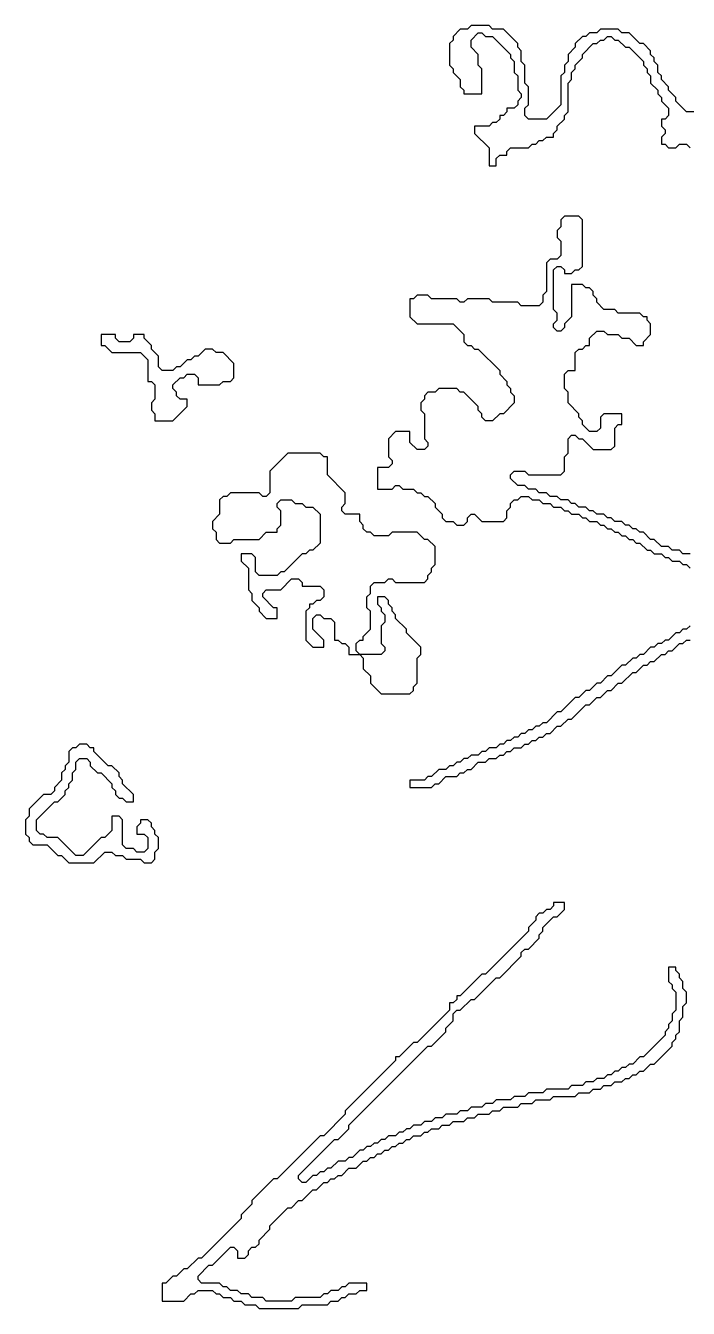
# Model space of a CAD drawing. Header units: metres. Extents: x 0 to 100, y 0 to 128.
# Drawn here: x 74.03 to 78.64, y 13.6 to 22.53 of the extents above; entities that cross this region are included whole.
import ezdxf

# ---------------------------------------------------------------- set-up
doc = ezdxf.new("R2010")
doc.units = ezdxf.units.M

msp = doc.modelspace()

# ---------------------------------------------------------------- linework, layer by layer
for points in [[(78.675, 21.925), (78.625, 21.925), (78.55, 22), (78.55, 22.025), (78.5, 22.075), (78.5, 22.1), (78.45, 22.15), (78.45, 22.175), (78.425, 22.2), (78.425, 22.25), (78.4, 22.275), (78.4, 22.3), (78.375, 22.325), (78.375, 22.35), (78.325, 22.4), (78.3, 22.4), (78.225, 22.475), (78.175, 22.475), (78.15, 22.5), (78.025, 22.5), (78, 22.475), (77.95, 22.475), (77.925, 22.45), (77.9, 22.45), (77.85, 22.4), (77.85, 22.375), (77.8, 22.325), (77.8, 22.275), (77.775, 22.25), (77.775, 22.2), (77.75, 22.175), (77.75, 21.975), (77.65, 21.875), (77.525, 21.875), (77.5, 21.9), (77.5, 21.95), (77.525, 21.975), (77.525, 22.1), (77.5, 22.125), (77.5, 22.25), (77.475, 22.275), (77.475, 22.35), (77.45, 22.375), (77.45, 22.4), (77.35, 22.5), (77.275, 22.5), (77.25, 22.525), (77.125, 22.525), (77.1, 22.5), (77.05, 22.5), (77, 22.45), (77, 22.425), (76.975, 22.4), (76.975, 22.25), (77, 22.225), (77, 22.2), (77.05, 22.15), (77.05, 22.1), (77.075, 22.075), (77.075, 22.05), (77.2, 22.05), (77.2, 22.225), (77.175, 22.25), (77.175, 22.325), (77.125, 22.375), (77.125, 22.425), (77.175, 22.475), (77.2, 22.475), (77.225, 22.45), (77.275, 22.45), (77.4, 22.325), (77.4, 22.3), (77.425, 22.275), (77.425, 22.2), (77.45, 22.175), (77.45, 22.075), (77.475, 22.05), (77.475, 22.025), (77.45, 22), (77.45, 21.975), (77.425, 21.95), (77.375, 21.95), (77.375, 21.925), (77.35, 21.9), (77.325, 21.9), (77.325, 21.875), (77.3, 21.85), (77.275, 21.85), (77.25, 21.825), (77.15, 21.825), (77.15, 21.775), (77.25, 21.675), (77.25, 21.55), (77.3, 21.55), (77.3, 21.6), (77.325, 21.625), (77.375, 21.625), (77.375, 21.65), (77.4, 21.675), (77.525, 21.675), (77.55, 21.7), (77.575, 21.7), (77.6, 21.725), (77.625, 21.725), (77.65, 21.75), (77.7, 21.75), (77.7, 21.775), (77.725, 21.8), (77.725, 21.825), (77.775, 21.875), (77.775, 21.9), (77.8, 21.925), (77.8, 22.125), (77.825, 22.15), (77.825, 22.2), (77.85, 22.225), (77.85, 22.25), (77.9, 22.3), (77.9, 22.325), (77.975, 22.4), (78, 22.4), (78.025, 22.425), (78.05, 22.425), (78.075, 22.45), (78.1, 22.45), (78.125, 22.425), (78.15, 22.425), (78.2, 22.375), (78.225, 22.375), (78.325, 22.275), (78.325, 22.25), (78.35, 22.225), (78.35, 22.2), (78.375, 22.175), (78.375, 22.125), (78.425, 22.075), (78.425, 22.05), (78.45, 22.025), (78.45, 22), (78.5, 21.95), (78.5, 21.9), (78.475, 21.875), (78.45, 21.875), (78.45, 21.825), (78.475, 21.8), (78.475, 21.775), (78.45, 21.75), (78.45, 21.7), (78.475, 21.7), (78.5, 21.675), (78.55, 21.675), (78.575, 21.7), (78.625, 21.7), (78.65, 21.675)], [(78.65, 18.85), (78.6, 18.85), (78.575, 18.875), (78.525, 18.875), (78.5, 18.9), (78.45, 18.9), (78.4, 18.95), (78.375, 18.95), (78.325, 19), (78.3, 19), (78.275, 19.025), (78.25, 19.025), (78.225, 19.05), (78.2, 19.05), (78.175, 19.075), (78.125, 19.075), (78.1, 19.1), (78.075, 19.1), (78.05, 19.125), (78, 19.125), (77.975, 19.15), (77.95, 19.15), (77.925, 19.175), (77.875, 19.175), (77.85, 19.2), (77.825, 19.2), (77.8, 19.225), (77.75, 19.225), (77.725, 19.25), (77.675, 19.25), (77.65, 19.275), (77.6, 19.275), (77.575, 19.3), (77.525, 19.3), (77.5, 19.325), (77.45, 19.325), (77.4, 19.375), (77.4, 19.4), (77.425, 19.425), (77.5, 19.425), (77.525, 19.4), (77.75, 19.4), (77.775, 19.425), (77.775, 19.525), (77.8, 19.55), (77.8, 19.65), (77.825, 19.675), (77.85, 19.675), (77.875, 19.65), (77.9, 19.65), (77.975, 19.575), (78.1, 19.575), (78.125, 19.6), (78.125, 19.725), (78.15, 19.75), (78.175, 19.75), (78.175, 19.825), (78.05, 19.825), (78.025, 19.8), (78.025, 19.725), (78, 19.7), (77.95, 19.7), (77.9, 19.75), (77.9, 19.775), (77.875, 19.8), (77.875, 19.825), (77.8, 19.9), (77.8, 19.975), (77.775, 20), (77.775, 20.1), (77.8, 20.125), (77.85, 20.125), (77.85, 20.25), (77.875, 20.275), (77.9, 20.275), (77.925, 20.3), (77.95, 20.3), (77.95, 20.35), (78, 20.4), (78.05, 20.4), (78.075, 20.375), (78.15, 20.375), (78.175, 20.35), (78.225, 20.35), (78.275, 20.3), (78.325, 20.3), (78.325, 20.325), (78.375, 20.375), (78.375, 20.45), (78.35, 20.475), (78.35, 20.5), (78.325, 20.5), (78.3, 20.525), (78.15, 20.525), (78.125, 20.55), (78.05, 20.55), (78, 20.6), (78, 20.625), (77.975, 20.65), (77.975, 20.675), (77.95, 20.7), (77.925, 20.7), (77.9, 20.725), (77.825, 20.725), (77.825, 20.5), (77.775, 20.45), (77.775, 20.425), (77.75, 20.4), (77.725, 20.4), (77.7, 20.425), (77.7, 20.45), (77.725, 20.475), (77.725, 20.525), (77.7, 20.55), (77.7, 20.825), (77.725, 20.85), (77.75, 20.85), (77.775, 20.825), (77.775, 20.8), (77.825, 20.8), (77.85, 20.825), (77.875, 20.825), (77.9, 20.85), (77.9, 21.175), (77.875, 21.2), (77.775, 21.2), (77.75, 21.175), (77.75, 21.125), (77.725, 21.1), (77.725, 21.05), (77.75, 21.025), (77.75, 20.925), (77.725, 20.9), (77.675, 20.9), (77.65, 20.875), (77.65, 20.675), (77.625, 20.65), (77.625, 20.6), (77.6, 20.575), (77.475, 20.575), (77.45, 20.6), (77.275, 20.6), (77.25, 20.625), (77.1, 20.625), (77.075, 20.6), (77.05, 20.6), (77.025, 20.625), (76.85, 20.625), (76.825, 20.65), (76.75, 20.65), (76.725, 20.625), (76.7, 20.625), (76.7, 20.5), (76.75, 20.45), (77, 20.45), (77.075, 20.375), (77.075, 20.325), (77.1, 20.3), (77.125, 20.3), (77.15, 20.275), (77.175, 20.275), (77.325, 20.125), (77.325, 20.1), (77.375, 20.05), (77.375, 20.025), (77.4, 20), (77.4, 19.975), (77.425, 19.95), (77.425, 19.9), (77.35, 19.825), (77.325, 19.825), (77.275, 19.775), (77.225, 19.775), (77.2, 19.8), (77.2, 19.825), (77.175, 19.85), (77.175, 19.875), (77.075, 19.975), (77.05, 19.975), (77.025, 20), (76.9, 20), (76.875, 19.975), (76.825, 19.975), (76.8, 19.95), (76.8, 19.925), (76.775, 19.9), (76.775, 19.85), (76.8, 19.825), (76.8, 19.65), (76.825, 19.625), (76.825, 19.6), (76.8, 19.575), (76.75, 19.575), (76.7, 19.625), (76.7, 19.7), (76.6, 19.7), (76.55, 19.65), (76.55, 19.525), (76.575, 19.5), (76.575, 19.475), (76.55, 19.45), (76.475, 19.45), (76.475, 19.3), (76.575, 19.3), (76.6, 19.325), (76.625, 19.325), (76.65, 19.3), (76.725, 19.3), (76.75, 19.275), (76.775, 19.275), (76.8, 19.25), (76.825, 19.25), (76.875, 19.2), (76.875, 19.175), (76.925, 19.125), (76.925, 19.1), (76.95, 19.075), (77, 19.075), (77.025, 19.05), (77.075, 19.05), (77.1, 19.075), (77.1, 19.1), (77.125, 19.125), (77.15, 19.125), (77.2, 19.075), (77.35, 19.075), (77.375, 19.1), (77.375, 19.15), (77.4, 19.175), (77.4, 19.2), (77.425, 19.225), (77.45, 19.225), (77.475, 19.25), (77.525, 19.25), (77.55, 19.225), (77.6, 19.225), (77.625, 19.2), (77.675, 19.2), (77.7, 19.175), (77.75, 19.175), (77.775, 19.15), (77.8, 19.15), (77.825, 19.125), (77.875, 19.125), (77.9, 19.1), (77.925, 19.1), (77.95, 19.075), (78, 19.075), (78.025, 19.05), (78.05, 19.05), (78.075, 19.025), (78.1, 19.025), (78.125, 19), (78.15, 19), (78.175, 18.975), (78.2, 18.975), (78.225, 18.95), (78.25, 18.95), (78.275, 18.925), (78.3, 18.925), (78.35, 18.875), (78.375, 18.875), (78.4, 18.85), (78.45, 18.85), (78.475, 18.825), (78.5, 18.825), (78.525, 18.8), (78.575, 18.8), (78.6, 18.775), (78.625, 18.775), (78.65, 18.75)], [(78.65, 18.35), (78.625, 18.325), (78.6, 18.325), (78.575, 18.3), (78.55, 18.3), (78.5, 18.25), (78.475, 18.25), (78.45, 18.225), (78.425, 18.225), (78.4, 18.2), (78.375, 18.2), (78.325, 18.15), (78.3, 18.15), (78.275, 18.125), (78.25, 18.125), (78.2, 18.075), (78.175, 18.075), (78.1, 18), (78.075, 18), (78.025, 17.95), (78, 17.95), (77.95, 17.9), (77.925, 17.9), (77.875, 17.85), (77.85, 17.85), (77.75, 17.75), (77.725, 17.75), (77.65, 17.675), (77.625, 17.675), (77.6, 17.65), (77.575, 17.65), (77.55, 17.625), (77.525, 17.625), (77.5, 17.6), (77.475, 17.6), (77.45, 17.575), (77.425, 17.575), (77.4, 17.55), (77.375, 17.55), (77.35, 17.525), (77.325, 17.525), (77.3, 17.5), (77.25, 17.5), (77.225, 17.475), (77.2, 17.475), (77.175, 17.45), (77.125, 17.45), (77.1, 17.425), (77.075, 17.425), (77.05, 17.4), (77.025, 17.4), (77, 17.375), (76.975, 17.375), (76.95, 17.35), (76.9, 17.35), (76.85, 17.3), (76.825, 17.3), (76.8, 17.275), (76.7, 17.275), (76.7, 17.225), (76.85, 17.225), (76.875, 17.25), (76.9, 17.25), (76.95, 17.3), (77.025, 17.3), (77.05, 17.325), (77.075, 17.325), (77.1, 17.35), (77.125, 17.35), (77.175, 17.4), (77.225, 17.4), (77.25, 17.425), (77.3, 17.425), (77.325, 17.45), (77.35, 17.45), (77.375, 17.475), (77.4, 17.475), (77.425, 17.5), (77.475, 17.5), (77.5, 17.525), (77.525, 17.525), (77.55, 17.55), (77.575, 17.55), (77.6, 17.575), (77.625, 17.575), (77.65, 17.6), (77.675, 17.6), (77.725, 17.65), (77.75, 17.65), (77.8, 17.7), (77.825, 17.7), (77.925, 17.8), (77.95, 17.8), (78, 17.85), (78.025, 17.85), (78.075, 17.9), (78.1, 17.9), (78.15, 17.95), (78.175, 17.95), (78.25, 18.025), (78.275, 18.025), (78.325, 18.075), (78.35, 18.075), (78.375, 18.1), (78.4, 18.1), (78.45, 18.15), (78.475, 18.15), (78.5, 18.175), (78.525, 18.175), (78.575, 18.225), (78.6, 18.225), (78.625, 18.25), (78.65, 18.25)]]:
    msp.add_lwpolyline(points)
for points in [[(74.55, 20.375), (74.55, 20.3), (74.575, 20.3), (74.625, 20.25), (74.825, 20.25), (74.875, 20.2), (74.875, 20.05), (74.9, 20.05), (74.925, 20.025), (74.925, 19.925), (74.9, 19.9), (74.9, 19.85), (74.925, 19.825), (74.925, 19.775), (75.05, 19.775), (75.15, 19.875), (75.15, 19.925), (75.1, 19.925), (75.075, 19.95), (75.075, 19.975), (75.05, 20), (75.05, 20.025), (75.1, 20.075), (75.125, 20.075), (75.15, 20.1), (75.2, 20.1), (75.225, 20.075), (75.225, 20.025), (75.375, 20.025), (75.4, 20.05), (75.45, 20.05), (75.475, 20.075), (75.475, 20.175), (75.4, 20.25), (75.35, 20.25), (75.325, 20.275), (75.275, 20.275), (75.225, 20.225), (75.2, 20.225), (75.175, 20.2), (75.15, 20.2), (75.1, 20.15), (75.075, 20.15), (75.05, 20.125), (74.975, 20.125), (74.95, 20.15), (74.95, 20.225), (74.9, 20.275), (74.9, 20.3), (74.85, 20.35), (74.85, 20.375), (74.775, 20.375), (74.775, 20.35), (74.75, 20.325), (74.675, 20.325), (74.65, 20.35), (74.65, 20.375)], [(75.85, 19.55), (75.725, 19.425), (75.725, 19.275), (75.7, 19.25), (75.675, 19.25), (75.65, 19.275), (75.45, 19.275), (75.425, 19.25), (75.4, 19.25), (75.375, 19.225), (75.375, 19.125), (75.325, 19.075), (75.325, 19.025), (75.35, 19), (75.35, 18.95), (75.375, 18.925), (75.45, 18.925), (75.475, 18.95), (75.65, 18.95), (75.7, 19), (75.775, 19), (75.775, 19.025), (75.8, 19.05), (75.8, 19.15), (75.775, 19.175), (75.775, 19.2), (75.8, 19.225), (75.875, 19.225), (75.9, 19.2), (75.95, 19.2), (75.975, 19.175), (76.025, 19.175), (76.075, 19.125), (76.075, 18.925), (76.025, 18.875), (76, 18.875), (75.975, 18.85), (75.95, 18.85), (75.825, 18.725), (75.8, 18.725), (75.775, 18.7), (75.65, 18.7), (75.625, 18.725), (75.625, 18.825), (75.6, 18.85), (75.525, 18.85), (75.525, 18.8), (75.575, 18.75), (75.575, 18.6), (75.6, 18.575), (75.6, 18.525), (75.65, 18.475), (75.65, 18.45), (75.7, 18.4), (75.775, 18.4), (75.775, 18.475), (75.75, 18.475), (75.675, 18.55), (75.675, 18.575), (75.7, 18.6), (75.8, 18.6), (75.875, 18.675), (75.925, 18.675), (75.95, 18.65), (75.95, 18.625), (76.075, 18.625), (76.1, 18.6), (76.1, 18.55), (76.075, 18.525), (76.05, 18.525), (76.025, 18.5), (76, 18.5), (76, 18.475), (75.975, 18.45), (75.975, 18.25), (76.025, 18.2), (76.1, 18.2), (76.1, 18.25), (76.025, 18.325), (76.025, 18.4), (76.05, 18.425), (76.075, 18.425), (76.1, 18.4), (76.15, 18.4), (76.175, 18.375), (76.175, 18.25), (76.2, 18.25), (76.225, 18.225), (76.25, 18.225), (76.275, 18.2), (76.275, 18.15), (76.35, 18.15), (76.375, 18.125), (76.375, 18.05), (76.425, 18), (76.425, 17.95), (76.5, 17.875), (76.7, 17.875), (76.725, 17.9), (76.725, 17.925), (76.75, 17.95), (76.75, 18.125), (76.775, 18.15), (76.775, 18.2), (76.675, 18.3), (76.675, 18.325), (76.6, 18.4), (76.6, 18.425), (76.575, 18.45), (76.575, 18.475), (76.55, 18.5), (76.55, 18.525), (76.525, 18.55), (76.475, 18.55), (76.475, 18.5), (76.5, 18.475), (76.5, 18.45), (76.525, 18.425), (76.525, 18.375), (76.5, 18.35), (76.5, 18.225), (76.525, 18.2), (76.525, 18.175), (76.5, 18.15), (76.35, 18.15), (76.325, 18.175), (76.325, 18.225), (76.35, 18.25), (76.375, 18.25), (76.375, 18.275), (76.425, 18.325), (76.425, 18.45), (76.4, 18.475), (76.4, 18.55), (76.425, 18.575), (76.425, 18.625), (76.45, 18.65), (76.525, 18.65), (76.55, 18.675), (76.575, 18.675), (76.6, 18.65), (76.8, 18.65), (76.825, 18.675), (76.825, 18.7), (76.85, 18.725), (76.85, 18.75), (76.875, 18.775), (76.875, 18.9), (76.825, 18.95), (76.8, 18.95), (76.75, 19), (76.575, 19), (76.55, 18.975), (76.45, 18.975), (76.425, 19), (76.4, 19), (76.375, 19.025), (76.375, 19.05), (76.35, 19.075), (76.35, 19.125), (76.25, 19.125), (76.225, 19.15), (76.225, 19.175), (76.25, 19.2), (76.25, 19.275), (76.125, 19.4), (76.125, 19.525), (76.1, 19.525), (76.075, 19.55)], [(74.4, 17.525), (74.375, 17.5), (74.35, 17.5), (74.325, 17.475), (74.325, 17.4), (74.3, 17.375), (74.3, 17.35), (74.275, 17.325), (74.275, 17.275), (74.225, 17.225), (74.225, 17.2), (74.2, 17.175), (74.15, 17.175), (74.05, 17.075), (74.05, 17.025), (74.025, 17), (74.025, 16.9), (74.05, 16.875), (74.05, 16.85), (74.075, 16.825), (74.175, 16.825), (74.25, 16.75), (74.275, 16.75), (74.325, 16.7), (74.5, 16.7), (74.575, 16.775), (74.625, 16.775), (74.65, 16.75), (74.7, 16.75), (74.725, 16.725), (74.825, 16.725), (74.85, 16.7), (74.9, 16.7), (74.925, 16.725), (74.925, 16.775), (74.95, 16.8), (74.95, 16.875), (74.925, 16.9), (74.925, 16.925), (74.9, 16.95), (74.9, 16.975), (74.875, 17), (74.825, 17), (74.825, 16.975), (74.8, 16.95), (74.8, 16.9), (74.85, 16.9), (74.875, 16.875), (74.875, 16.8), (74.85, 16.775), (74.8, 16.775), (74.775, 16.8), (74.725, 16.8), (74.7, 16.825), (74.7, 17), (74.675, 17.025), (74.625, 17.025), (74.625, 16.925), (74.575, 16.875), (74.55, 16.875), (74.425, 16.75), (74.375, 16.75), (74.25, 16.875), (74.175, 16.875), (74.15, 16.9), (74.125, 16.9), (74.1, 16.925), (74.1, 17), (74.225, 17.125), (74.25, 17.125), (74.3, 17.175), (74.3, 17.2), (74.325, 17.225), (74.325, 17.25), (74.35, 17.275), (74.35, 17.325), (74.375, 17.35), (74.375, 17.4), (74.4, 17.425), (74.45, 17.425), (74.475, 17.4), (74.475, 17.375), (74.525, 17.325), (74.55, 17.325), (74.625, 17.25), (74.625, 17.225), (74.65, 17.2), (74.65, 17.175), (74.675, 17.15), (74.7, 17.15), (74.725, 17.125), (74.775, 17.125), (74.775, 17.175), (74.7, 17.25), (74.7, 17.275), (74.675, 17.3), (74.675, 17.325), (74.625, 17.375), (74.6, 17.375), (74.5, 17.475), (74.5, 17.5), (74.475, 17.5), (74.45, 17.525)], [(77.7, 16.425), (77.7, 16.4), (77.675, 16.375), (77.65, 16.375), (77.625, 16.35), (77.6, 16.35), (77.575, 16.325), (77.575, 16.3), (77.525, 16.25), (77.525, 16.225), (77.225, 15.925), (77.2, 15.925), (77.05, 15.775), (77.025, 15.775), (77.025, 15.75), (77, 15.725), (76.975, 15.725), (76.975, 15.675), (76.75, 15.45), (76.725, 15.45), (76.625, 15.35), (76.6, 15.35), (76.6, 15.325), (76.25, 14.975), (76.25, 14.95), (76.1, 14.8), (76.075, 14.8), (75.775, 14.5), (75.75, 14.5), (75.6, 14.35), (75.6, 14.325), (75.525, 14.25), (75.525, 14.225), (75.25, 13.95), (75.225, 13.95), (75.15, 13.875), (75.125, 13.875), (75.075, 13.825), (75.05, 13.825), (75, 13.775), (74.975, 13.775), (74.975, 13.65), (75.125, 13.65), (75.175, 13.7), (75.2, 13.7), (75.225, 13.725), (75.325, 13.725), (75.35, 13.7), (75.375, 13.7), (75.4, 13.675), (75.45, 13.675), (75.475, 13.65), (75.525, 13.65), (75.55, 13.625), (75.625, 13.625), (75.65, 13.6), (75.925, 13.6), (75.95, 13.625), (76.125, 13.625), (76.15, 13.65), (76.2, 13.65), (76.225, 13.675), (76.25, 13.675), (76.275, 13.7), (76.325, 13.7), (76.35, 13.725), (76.4, 13.725), (76.4, 13.775), (76.275, 13.775), (76.25, 13.75), (76.225, 13.75), (76.2, 13.725), (76.15, 13.725), (76.125, 13.7), (76.1, 13.7), (76.075, 13.675), (75.9, 13.675), (75.875, 13.65), (75.7, 13.65), (75.675, 13.675), (75.6, 13.675), (75.575, 13.7), (75.525, 13.7), (75.5, 13.725), (75.45, 13.725), (75.425, 13.75), (75.4, 13.75), (75.375, 13.775), (75.25, 13.775), (75.225, 13.8), (75.225, 13.825), (75.3, 13.9), (75.325, 13.9), (75.45, 14.025), (75.475, 14.025), (75.5, 14), (75.5, 13.95), (75.55, 13.95), (75.575, 13.975), (75.575, 14), (75.6, 14.025), (75.625, 14.025), (75.65, 14.05), (75.65, 14.075), (75.725, 14.15), (75.725, 14.175), (75.85, 14.3), (75.875, 14.3), (75.925, 14.35), (75.95, 14.35), (76.025, 14.425), (76.05, 14.425), (76.1, 14.475), (76.125, 14.475), (76.15, 14.5), (76.175, 14.5), (76.2, 14.525), (76.225, 14.525), (76.275, 14.575), (76.325, 14.575), (76.375, 14.625), (76.4, 14.625), (76.425, 14.65), (76.45, 14.65), (76.475, 14.675), (76.5, 14.675), (76.525, 14.7), (76.55, 14.7), (76.575, 14.725), (76.6, 14.725), (76.625, 14.75), (76.65, 14.75), (76.675, 14.775), (76.7, 14.775), (76.725, 14.8), (76.775, 14.8), (76.8, 14.825), (76.825, 14.825), (76.85, 14.85), (76.9, 14.85), (76.925, 14.875), (76.975, 14.875), (77, 14.9), (77.075, 14.9), (77.1, 14.925), (77.15, 14.925), (77.175, 14.95), (77.25, 14.95), (77.275, 14.975), (77.325, 14.975), (77.35, 15), (77.45, 15), (77.475, 15.025), (77.55, 15.025), (77.575, 15.05), (77.675, 15.05), (77.7, 15.075), (77.85, 15.075), (77.875, 15.1), (77.95, 15.1), (77.975, 15.125), (78.025, 15.125), (78.05, 15.15), (78.1, 15.15), (78.125, 15.175), (78.175, 15.175), (78.2, 15.2), (78.225, 15.2), (78.25, 15.225), (78.275, 15.225), (78.3, 15.25), (78.325, 15.25), (78.375, 15.3), (78.4, 15.3), (78.525, 15.425), (78.525, 15.45), (78.55, 15.475), (78.55, 15.5), (78.575, 15.525), (78.575, 15.6), (78.6, 15.625), (78.6, 15.7), (78.625, 15.725), (78.625, 15.8), (78.6, 15.825), (78.6, 15.875), (78.575, 15.9), (78.575, 15.925), (78.55, 15.95), (78.55, 15.975), (78.5, 15.975), (78.5, 15.875), (78.525, 15.85), (78.525, 15.825), (78.55, 15.8), (78.55, 15.675), (78.525, 15.65), (78.525, 15.6), (78.5, 15.575), (78.5, 15.55), (78.475, 15.525), (78.475, 15.5), (78.325, 15.35), (78.3, 15.35), (78.25, 15.3), (78.225, 15.3), (78.2, 15.275), (78.175, 15.275), (78.15, 15.25), (78.125, 15.25), (78.1, 15.225), (78.075, 15.225), (78.05, 15.2), (78, 15.2), (77.975, 15.175), (77.925, 15.175), (77.9, 15.15), (77.825, 15.15), (77.8, 15.125), (77.65, 15.125), (77.625, 15.1), (77.525, 15.1), (77.5, 15.075), (77.425, 15.075), (77.4, 15.05), (77.3, 15.05), (77.275, 15.025), (77.225, 15.025), (77.2, 15), (77.125, 15), (77.1, 14.975), (77.05, 14.975), (77.025, 14.95), (76.95, 14.95), (76.925, 14.925), (76.875, 14.925), (76.85, 14.9), (76.8, 14.9), (76.775, 14.875), (76.725, 14.875), (76.7, 14.85), (76.675, 14.85), (76.65, 14.825), (76.625, 14.825), (76.6, 14.8), (76.55, 14.8), (76.525, 14.775), (76.5, 14.775), (76.475, 14.75), (76.45, 14.75), (76.425, 14.725), (76.4, 14.725), (76.375, 14.7), (76.35, 14.7), (76.3, 14.65), (76.275, 14.65), (76.25, 14.625), (76.2, 14.625), (76.15, 14.575), (76.125, 14.575), (76.1, 14.55), (76.075, 14.55), (76.05, 14.525), (76.025, 14.525), (75.975, 14.475), (75.95, 14.475), (75.925, 14.5), (75.925, 14.525), (76.175, 14.775), (76.2, 14.775), (76.275, 14.85), (76.275, 14.875), (76.825, 15.425), (76.85, 15.425), (76.95, 15.525), (76.95, 15.55), (77, 15.6), (77, 15.65), (77.025, 15.675), (77.05, 15.675), (77.125, 15.75), (77.15, 15.75), (77.3, 15.9), (77.325, 15.9), (77.475, 16.05), (77.475, 16.075), (77.5, 16.1), (77.525, 16.1), (77.6, 16.175), (77.6, 16.2), (77.625, 16.225), (77.625, 16.25), (77.7, 16.325), (77.725, 16.325), (77.775, 16.375), (77.775, 16.425)]]:
    msp.add_lwpolyline(points, close=True)

doc.saveas('drawing.dxf')
